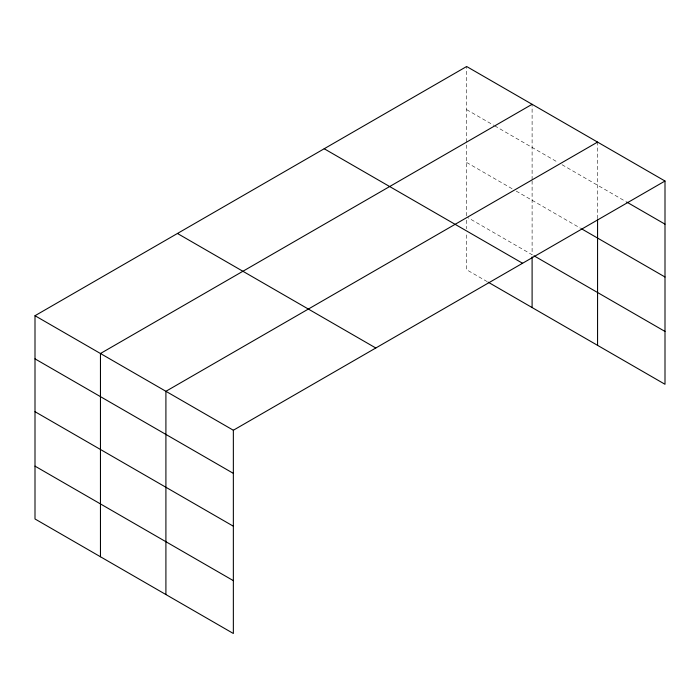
<?xml version="1.0" encoding="UTF-8"?>
<svg xmlns="http://www.w3.org/2000/svg" width="700" height="700" viewBox="0 0 700 700"><rect width="100%" height="100%" fill="white"/><g stroke="black" fill="none" stroke-linecap="round" stroke-linejoin="round"><path stroke-width="0.53" stroke-dasharray="3.5 2.62" d="M466.646 215.836L466.646 143.071M466.646 141.995L466.646 66.509M532.105 180.862L532.105 254.713L467.582 217.464M532.105 179.786L532.105 104.3M597.564 218.654L597.564 142.091M466.646 109.646L493.762 125.3M494.699 125.843L558.285 162.549M562.03 164.71L625.66 201.451M466.646 162.479L512.47 188.939M516.206 191.1L580.729 228.349M487.218 281.645L466.646 269.762L466.646 233.1M466.646 220.159L466.646 228.786"/><path stroke-width="1.05" d="M665 181.029L466.646 66.509L35 315.717L35 518.971L233.354 633.491L233.354 430.238L665 181.029L665 384.283L488.154 282.179M597.564 219.73L597.564 345.345M532.105 104.3L100.459 353.509L100.459 556.762M597.564 142.091L165.909 391.3L165.909 594.554M626.596 201.985L665 224.157M581.665 228.882L665 276.999M533.977 255.797L665 331.441M324.205 148.75L522.559 263.261M177.441 233.476L375.795 347.996M35 315.717L233.354 430.238M35 358.855L233.354 473.366M35 411.688L233.354 526.207M35 466.13L233.354 580.65M532.105 256.874L532.105 307.554"/></g></svg>
